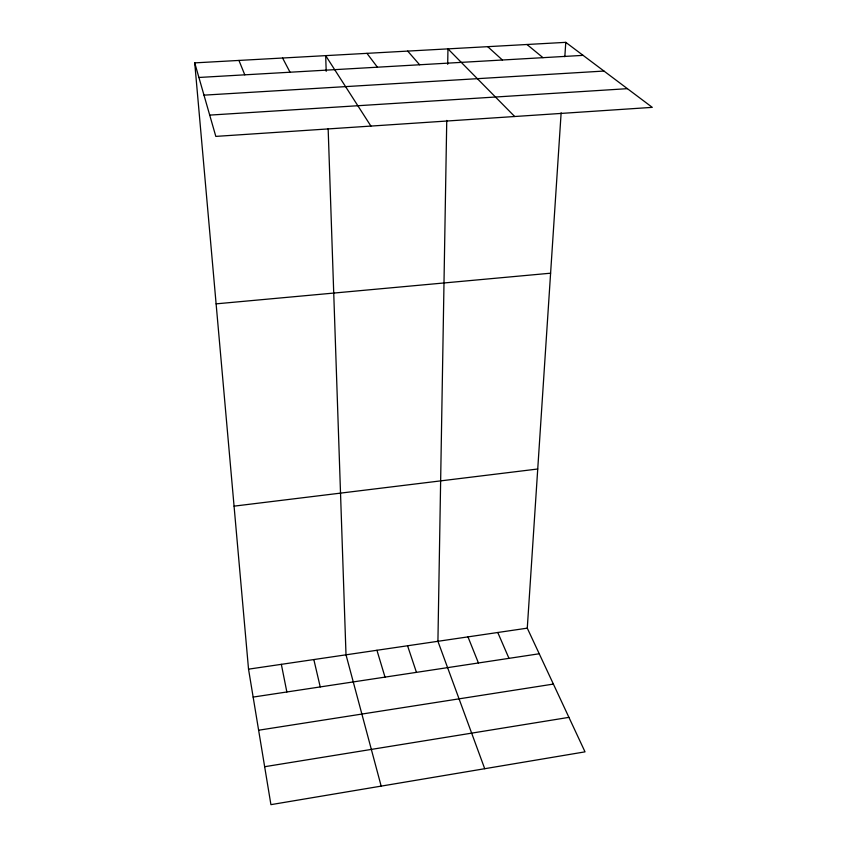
<?xml version="1.0" encoding="UTF-8"?>
<svg xmlns="http://www.w3.org/2000/svg" width="847" height="847" viewBox="0 0 847 847"><rect width="100%" height="100%" fill="white"/><g stroke="black" fill="none" stroke-linecap="round" stroke-linejoin="round"><path stroke-width="1.27" d="M446.75 120.412L437.92 641.306L484.717 768.716M447.692 64.308L447.957 48.872L514.701 116.515M194.725 62.879L215.816 136.399L652.275 107.357L565.775 42.35L194.725 62.879L248.531 669.162L270.924 804.65L585.023 751.85L527.279 628.156L561.138 112.81M564.833 56.717L565.775 42.35M264.656 766.715L568.919 717.367M258.621 730.23L553.387 684.08M253.147 697.081L539.232 653.768M248.531 669.162L527.279 628.156M234.058 506.146L537.739 469.005M216.112 303.851L550.603 273.2M209.707 115.107L627.405 88.67M203.979 95.15L603.975 71.053M198.907 77.469L583.085 55.362M526.982 44.499L542.991 57.67M487.713 46.67L502.398 59.999M407.703 51.095L419.625 64.764M366.952 53.35L377.423 67.199M370.912 126.087L325.672 55.637L326.201 71.317M282.591 58.02L290.034 72.228M497.771 632.497L508.973 658.341M238.949 60.433L244.783 74.832M467.978 636.88L478.428 662.968M407.566 645.763L416.449 672.359M376.936 650.274L385.014 677.113M381.171 786.122L346.01 654.826L328.149 128.67M313.835 659.559L320.23 686.928M281.342 664.334L286.858 691.978"/></g></svg>
